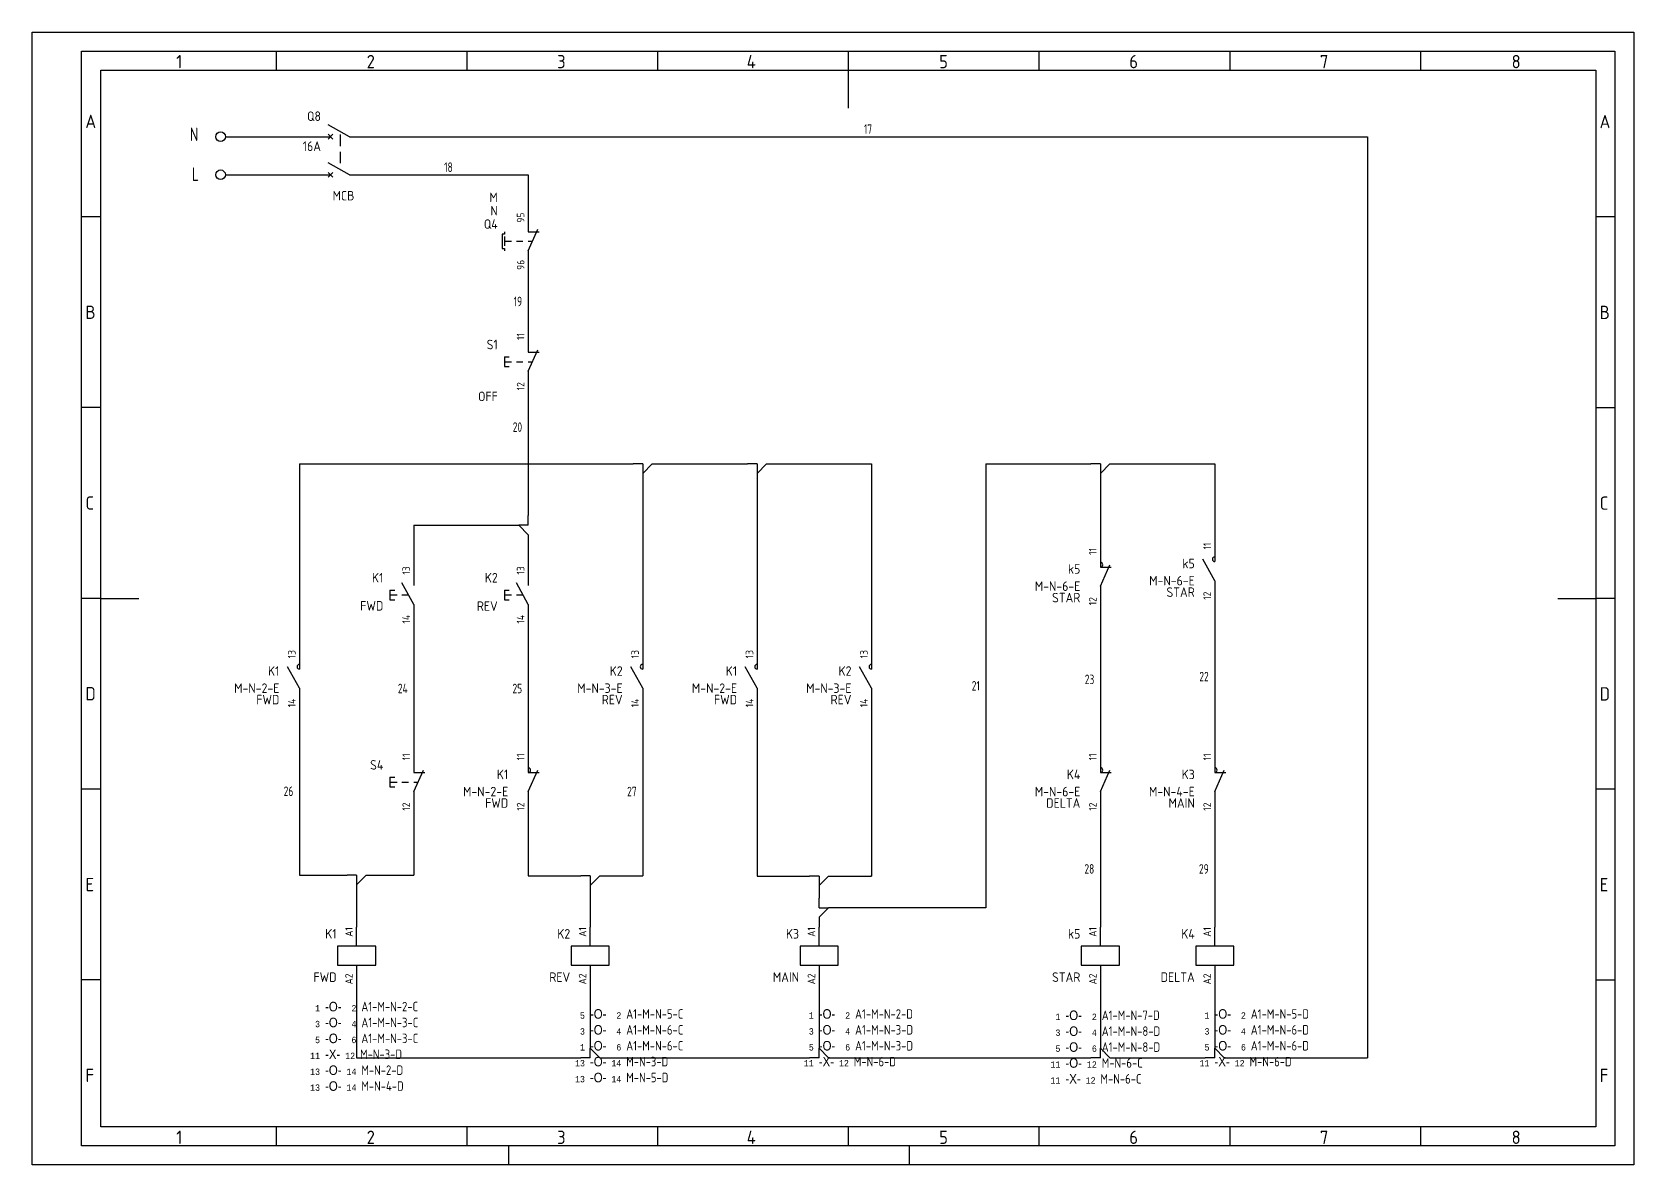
# Model space of a CAD drawing. Header units: millimetres. Extents: x 0 to 420, y 0 to 297.
import ezdxf
from ezdxf.enums import TextEntityAlignment as Align

# ---------------------------------------------------------------- set-up
doc = ezdxf.new("R2010")
doc.units = ezdxf.units.MM
doc.header["$LTSCALE"] = 6
doc.linetypes.add('DASHED', pattern=[0.75, 0.5, -0.25])
for name, color, linetype in [('035', 5, 'Continuous'), ('07', 7, 'Continuous'), ('DESC', 1, 'Continuous'), ('DESCCHILD', 20, 'Continuous'), ('LINK', 9, 'DASHED'), ('LOC', 8, 'Continuous'), ('MISC', 2, 'Continuous'), ('RED_2.5mm^2', 1, 'Continuous'), ('SYMS', 7, 'Continuous'), ('TAGS', 51, 'Continuous'), ('TERMS', 4, 'Continuous'), ('WIREFIXED', 130, 'Continuous'), ('XREF', 7, 'Continuous'), ('XREFCHILD', 134, 'Continuous')]:
    doc.layers.add(name, color=color, linetype=linetype)
doc.styles.add('ISO Proportional', font='isocp.shx')
doc.styles.add('WD_IEC', font='ISOCP2.shx', dxfattribs={"width": 0.9, "height": 4})

# ---------------------------------------------------------------- blocks, each defined once
blk = doc.blocks.new('IEC_border_a3')
at = {"layer": '035'}
for p, q in [((64, 292), (64, 287)), ((114, 292), (114, 287)), ((164, 292), (164, 287)), ((214, 292), (214, 287)), ((264, 292), (264, 287)), ((314, 292), (314, 287)), ((364, 292), (364, 287)), ((17.97, 248.58), (12.98, 248.58)), ((414.97, 248.54), (409.98, 248.54)), ((17.98, 198.54), (13, 198.54)), ((414.98, 198.5), (410, 198.5)), ((17.98, 148.54), (13, 148.54)), ((414.98, 148.5), (410, 148.5)), ((17.98, 98.54), (13, 98.54)), ((414.98, 98.5), (410, 98.5)), ((18, 48.5), (13.02, 48.5)), ((415, 48.46), (410.02, 48.46)), ((64, 10), (64, 5)), ((114, 10), (114, 5)), ((164, 10), (164, 5)), ((214, 10), (214, 5)), ((264, 10), (264, 5)), ((314, 10), (314, 5)), ((364, 10), (364, 5)), ((125, 0), (125, 5)), ((230, 5), (230, 0))]:
    blk.add_line(p, q, dxfattribs=at)
for points in [[(0, 297), (420, 297), (420, 0), (0, 0)], [(18, 287), (410, 287), (410, 10), (18, 10)]]:
    blk.add_lwpolyline(points, close=True, dxfattribs=at)
at = {"layer": '07'}
for p, q in [((214, 287), (214, 277)), ((18, 148.5), (28, 148.5)), ((400, 148.5), (410, 148.5))]:
    blk.add_line(p, q, dxfattribs=at)
blk.add_lwpolyline([(13, 292), (415, 292), (415, 5), (13, 5)], close=True, dxfattribs=at)
at = {"layer": '035', "style": 'ISO Proportional'}
for s, p in [('1', (37.81, 287.5)), ('2', (87.73, 287.5)), ('3', (137.68, 287.5)), ('4', (187.38, 287.5)), ('5', (237.84, 287.5)), ('6', (287.69, 287.5)), ('7', (337.67, 287.5)), ('8', (387.92, 287.5)), ('A', (13.98, 271.83)), ('A', (410.98, 271.79)), ('B', (14, 221.79)), ('B', (411, 221.75)), ('C', (14, 171.79)), ('C', (411, 171.75)), ('D', (14, 121.79)), ('D', (411, 121.75)), ('E', (14.02, 71.75)), ('E', (411.02, 71.72)), ('F', (14.02, 21.75)), ('F', (411.02, 21.72)), ('1', (37.81, 5.5)), ('2', (87.73, 5.5)), ('3', (137.68, 5.5)), ('4', (187.38, 5.5)), ('5', (237.84, 5.5)), ('6', (287.69, 5.5)), ('7', (337.67, 5.5)), ('8', (387.92, 5.5))]:
    blk.add_text(s, height=3.5, dxfattribs=at).set_placement(p)
blk = doc.blocks.new('HCB1')
for p, q in [((-7.5, 0), (-2.5, 0)), ((2.5, 0), (-3.12, 3.12)), ((-1.88, -0.62), (-3.12, 0.62)), ((-1.88, 0.62), (-3.12, -0.62)), ((2.5, 0), (7.5, 0))]:
    blk.add_line(p, q)
at = {"style": 'WD_IEC'}
for tag, p in [('INST', (-5, 11.12)), ('LOC', (-5, 7.62)), ('TAG1', (-5, 4.12)), ('DESC2', (-5, -14.75)), ('DESC1', (-5, -11.25)), ('DESC3', (-5, -18.25))]:
    blk.add_attdef(tag, text='', height=2.5, dxfattribs=at).set_placement(p, align=Align.RIGHT)
for tag, p, height, flags in [('MFG', (4.92, 12.12), 1.5, 9), ('CAT', (4.92, 9.62), 1.5, 9), ('X4TERM01', (-7.5, 0), 0.32, 1), ('TERM01', (-7.5, 1), 2, 8), ('X2LINK', (0, 2.46), 0.32, 1), ('X8LINK', (0, 0.55), 0.32, 1), ('X1TERM02', (7.5, 0), 0.32, 1), ('ASSYCODE', (12.25, -2.75), 1, 1), ('FAMILY', (12.25, -4.25), 1, 1), ('CATDESC', (12.25, -5.75), 1, 1), ('CONTACT', (12.5, -7.5), 1, 1), ('COMMON', (13.75, -8.75), 1, 1)]:
    blk.add_attdef(tag, p, '', height=height, dxfattribs=dict(at, flags=flags))
at = {"style": 'WD_IEC', "flags": 8}
blk.add_attdef('TERM02', text='', height=2, dxfattribs=at).set_placement((7.5, 1), align=Align.RIGHT)
at = {"lineweight": 15, "style": 'WD_IEC'}
for tag, p in [('RATING1', (-5, -3.75)), ('XREF', (-5, -7.5))]:
    blk.add_attdef(tag, text='', height=2.5, dxfattribs=at).set_placement(p, align=Align.RIGHT)
blk = doc.blocks.new('HCB2')
for p, q in [((-7.5, 0), (-2.5, 0)), ((2.5, 0), (-3.12, 3.12)), ((-1.88, -0.62), (-3.12, 0.62)), ((-1.88, 0.62), (-3.12, -0.62)), ((2.5, 0), (7.5, 0))]:
    blk.add_line(p, q)
at = {"style": 'WD_IEC'}
for tag, p in [('INST', (-5, 11.12)), ('LOC', (-5, 7.62)), ('TAG2', (-5, 4.12)), ('DESC1', (-5, -13.75)), ('DESC2', (-5, -17.25)), ('DESC3', (-5, -20.75))]:
    blk.add_attdef(tag, text='', height=2.5, dxfattribs=at).set_placement(p, align=Align.RIGHT)
for tag, p, height, flags in [('TERM01', (-8, 1), 2, 8), ('X4TERM01', (-7.5, 0), 0.32, 1), ('X2LINK', (0, 2.46), 0.32, 1), ('X8LINK', (0, 0.55), 0.32, 1), ('X1TERM02', (7.5, 0), 0.32, 1), ('FAMILY', (12.25, -4.25), 1, 1), ('CONTACT', (12.5, -7.5), 1, 1)]:
    blk.add_attdef(tag, p, '', height=height, dxfattribs=dict(at, flags=flags))
at = {"style": 'WD_IEC', "flags": 8}
blk.add_attdef('TERM02', text='', height=2, dxfattribs=at).set_placement((8, 1), align=Align.RIGHT)
at = {"lineweight": 15, "style": 'WD_IEC', "flags": 1}
blk.add_attdef('RATING1', text='', height=2.5, dxfattribs=at).set_placement((-5, -6.25), align=Align.RIGHT)
at = {"lineweight": 15, "style": 'WD_IEC'}
blk.add_attdef('XREF', text='', height=2.5, dxfattribs=at).set_placement((-5, -10), align=Align.RIGHT)
blk = doc.blocks.new('HT0_02')
blk.add_circle((0, 0), 1.25)
at = {"style": 'WD_IEC', "flags": 1}
for tag, p in [('X4TERM01', (-1.25, 0)), ('X2TERM01', (0, 1.25)), ('X1TERM01', (1.25, 0)), ('X8TERM01', (0, -1.25))]:
    blk.add_attdef(tag, p, '', height=0.32, dxfattribs=at)
blk = doc.blocks.new('VPB12RE')
for p, q in [((0, 7.5), (0, 2.5)), ((-6.25, 1.88), (-6.88, 1.88)), ((-6.88, 1.88), (-6.88, -1.88)), ((-6.25, 2.5), (-6.25, 1.88)), ((-6.25, 1.25), (-6.25, -1.25)), ((-6.25, 0), (-4.38, 0)), ((-3.12, 0), (-1.39, 0)), ((0, -2.5), (2.5, 3.12)), ((0, 2.5), (2.87, 2.5)), ((0, 0), (1.11, 0)), ((-6.88, -1.88), (-6.25, -1.88)), ((-6.25, -1.88), (-6.25, -2.5)), ((0, -2.5), (0, -7.5))]:
    blk.add_line(p, q)
at = {"style": 'WD_IEC'}
for tag, p in [('INST', (-8, 10.25)), ('LOC', (-8, 6.75)), ('TAG1', (-8, 3.25)), ('DESC1', (-8, -10.35)), ('DESC2', (-8, -13.85)), ('DESC3', (-8, -17.35))]:
    blk.add_attdef(tag, text='', height=2.5, dxfattribs=at).set_placement(p, align=Align.RIGHT)
blk.add_attdef('TERM01', text='', height=2, rotation=90, dxfattribs=at).set_placement((-1, 7.5), align=Align.RIGHT)
at = {"style": 'WD_IEC', "flags": 1}
for tag, p, height in [('X2TERM01', (0, 7.5), 0.32), ('CONTACT', (0.5, 4.5), 1), ('COMMON', (1.75, 3.25), 1), ('X1LINK', (1.5, 0), 0.32), ('ASSYCODE', (1, -4), 1), ('X8TERM02', (0, -7.5), 0.32), ('FAMILY', (1, -5.5), 1), ('CATDESC', (1, -7), 1)]:
    blk.add_attdef(tag, p, '', height=height, dxfattribs=at)
at = {"style": 'WD_IEC', "flags": 9}
for tag, p in [('MFG', (-8.5, -0.25)), ('CAT', (-8.5, -2.75))]:
    blk.add_attdef(tag, text='', height=1.5, dxfattribs=at).set_placement(p, align=Align.RIGHT)
at = {"style": 'WD_IEC'}
blk.add_attdef('TERM02', (-1, -7.5), '', height=2, rotation=90, dxfattribs=at)
at = {"lineweight": 15, "style": 'WD_IEC'}
blk.add_attdef('XREF', text='', height=2.5, dxfattribs=at).set_placement((-8, -6.35), align=Align.RIGHT)
blk = doc.blocks.new('VPB12')
for p, q in [((0, 7.5), (0, 2.5)), ((-6.25, 1.25), (-6.25, -1.25)), ((-6.25, 1.25), (-5, 1.25)), ((-6.25, 0), (-4.38, 0)), ((-3.12, 0), (-1.39, 0)), ((0, -2.5), (2.5, 3.12)), ((0, 2.5), (2.87, 2.5)), ((0, 0), (1.11, 0)), ((-6.25, -1.25), (-5, -1.25)), ((0, -2.5), (0, -7.5))]:
    blk.add_line(p, q)
at = {"style": 'WD_IEC'}
for tag, p in [('INST', (-8, 10.25)), ('LOC', (-8, 6.75)), ('TAG1', (-8, 3.25)), ('DESC1', (-8, -10.35)), ('DESC2', (-8, -13.85)), ('DESC3', (-8, -17.35))]:
    blk.add_attdef(tag, text='', height=2.5, dxfattribs=at).set_placement(p, align=Align.RIGHT)
blk.add_attdef('TERM01', text='', height=2, rotation=90, dxfattribs=at).set_placement((-1, 7.5), align=Align.RIGHT)
at = {"style": 'WD_IEC', "flags": 1}
for tag, p, height in [('X2TERM01', (0, 7.5), 0.32), ('CONTACT', (0.5, 4.5), 1), ('COMMON', (1.75, 3.25), 1), ('X1LINK', (1.5, 0), 0.32), ('ASSYCODE', (1, -4), 1), ('X8TERM02', (0, -7.5), 0.32), ('FAMILY', (1, -5.5), 1), ('CATDESC', (1, -7), 1)]:
    blk.add_attdef(tag, p, '', height=height, dxfattribs=at)
at = {"style": 'WD_IEC', "flags": 9}
for tag, p in [('MFG', (-8.5, -0.25)), ('CAT', (-8.5, -2.75))]:
    blk.add_attdef(tag, text='', height=1.5, dxfattribs=at).set_placement(p, align=Align.RIGHT)
at = {"style": 'WD_IEC'}
blk.add_attdef('TERM02', (-1, -7.5), '', height=2, rotation=90, dxfattribs=at)
at = {"lineweight": 15, "style": 'WD_IEC'}
blk.add_attdef('XREF', text='', height=2.5, dxfattribs=at).set_placement((-8, -6.35), align=Align.RIGHT)
blk = doc.blocks.new('HT0_184')
for p, q in [((0, 0), (-2.5, 0)), ((0, 0), (0, -2.5)), ((0, -2.5), (2.5, 0))]:
    blk.add_line(p, q)
at = {"style": 'WD_IEC', "flags": 1}
for tag, p in [('X4TERM01', (-2.5, 0)), ('X1TERM01', (2.5, 0)), ('X8TERM01', (0, -2.5)), ('WDWSEQ', (1.53, -1.26))]:
    blk.add_attdef(tag, p, '', height=0.4, dxfattribs=at)
blk = doc.blocks.new('HT0_842')
for p, q in [((0, 0), (-2.5, 0)), ((-2.5, 0), (0, -2.5)), ((0, 0), (0, 2.5))]:
    blk.add_line(p, q)
at = {"style": 'WD_IEC', "flags": 1}
for tag, p in [('WDWSEQ', (-3.63, 0.94)), ('X4TERM01', (-2.5, 0)), ('X2TERM01', (0, 2.5)), ('X8TERM01', (0, -2.5))]:
    blk.add_attdef(tag, p, '', height=0.4, dxfattribs=at)
blk = doc.blocks.new('VMS1')
for p, q in [((0, 2.5), (0, 7.5)), ((0, -2.5), (0, -7.5))]:
    blk.add_line(p, q)
blk.add_lwpolyline([(-5, 2.5), (-5, -2.5), (5, -2.5), (5, 2.5)], close=True)
at = {"style": 'WD_IEC'}
for tag, p in [('INST', (-5.25, 10.5)), ('LOC', (-5.25, 7.5)), ('TAG1', (-5.25, 4.5)), ('DESC2', (-5.25, -9.85)), ('DESC1', (-5.25, -6.85)), ('DESC3', (-5.25, -12.85))]:
    blk.add_attdef(tag, text='', height=2.5, dxfattribs=at).set_placement(p, align=Align.RIGHT)
blk.add_attdef('TERM01', text='', height=2, rotation=90, dxfattribs=at).set_placement((-1, 7.5), align=Align.RIGHT)
at = {"style": 'WD_IEC', "flags": 1}
for tag, p, height in [('X2TERM01', (0, 7.5), 0.32), ('X4LINK', (-5, 0), 0.32), ('X1LINK', (5, 0), 0.32), ('ASSYCODE', (1, -4), 1), ('X8TERM02', (0, -7.5), 0.32), ('FAMILY', (1, -5.5), 1), ('CATDESC', (1, -7), 1)]:
    blk.add_attdef(tag, p, '', height=height, dxfattribs=at)
at = {"style": 'WD_IEC', "flags": 9}
for tag, p in [('MFG', (-6, 1)), ('CAT', (-6, -1.5))]:
    blk.add_attdef(tag, text='', height=1.5, dxfattribs=at).set_placement(p, align=Align.RIGHT)
at = {"style": 'WD_IEC'}
blk.add_attdef('TERM02', (-1, -7.5), '', height=2, rotation=90, dxfattribs=at)
at = {"lineweight": 9, "style": 'WD_IEC'}
for tag, p in [('NO', (-5.5, -16.5)), ('NC', (-5.5, -19.5))]:
    blk.add_attdef(tag, text='', height=2.5, dxfattribs=at).set_placement(p, align=Align.TOP_RIGHT)
for tag, p in [('XREFNO', (-4, -16.5)), ('XREFNC', (-4, -19.5))]:
    blk.add_attdef(tag, text='', height=2.5, dxfattribs=at).set_placement(p, align=Align.TOP_LEFT)
blk = doc.blocks.new('HT0_812')
for p, q in [((0, 0), (0, 2.5)), ((0, 0), (2.5, 0)), ((2.5, 0), (0, -2.5))]:
    blk.add_line(p, q)
at = {"style": 'WD_IEC', "flags": 1}
for tag, p in [('X2TERM01', (0, 2.5)), ('WDWSEQ', (1.92, 1.22)), ('X1TERM01', (2.5, 0)), ('X8TERM01', (0, -2.5))]:
    blk.add_attdef(tag, p, '', height=0.4, dxfattribs=at)
blk = doc.blocks.new('HT0_124')
for p, q in [((0, 0), (-2.5, 0)), ((0, 0), (0, 2.5)), ((0, 2.5), (2.5, 0))]:
    blk.add_line(p, q)
at = {"style": 'WD_IEC', "flags": 1}
for tag, p in [('X4TERM01', (-2.5, 0)), ('X2TERM01', (0, 2.5)), ('WDWSEQ', (1.6, 1.48)), ('X1TERM01', (2.5, 0))]:
    blk.add_attdef(tag, p, '', height=0.4, dxfattribs=at)
blk = doc.blocks.new('VMS21P')
for p, q in [((0, 7.5), (0, 2.5)), ((0, -2.5), (-3.12, 3.12)), ((0, -2.5), (0, -7.5))]:
    blk.add_line(p, q)
blk.add_arc((0, 3.12), 0.625, 90, 270)
at = {"style": 'WD_IEC'}
for tag, p in [('INST', (-5.25, 6.75)), ('LOC', (-5.25, 3.75)), ('TAG2', (-5.25, 0.75)), ('XREF', (-5.25, -3.75)), ('DESC2', (-5.25, -9.75)), ('DESC1', (-5.25, -6.75)), ('DESC3', (-5.25, -12.75))]:
    blk.add_attdef(tag, text='', height=2.5, dxfattribs=at).set_placement(p, align=Align.RIGHT)
blk.add_attdef('TERM01', text='', height=2, rotation=90, dxfattribs=at).set_placement((-1, 7.5), align=Align.RIGHT)
at = {"style": 'WD_IEC', "flags": 1}
for tag, p, height in [('X2TERM01', (0, 7.5), 0.32), ('X4LINK', (-2.91, 0), 0.32), ('X1LINK', (-0.5, 0), 0.32), ('CONTACT', (4, -3.5), 1), ('FAMILY', (4, -5), 1), ('X8TERM02', (0, -7.5), 0.32)]:
    blk.add_attdef(tag, p, '', height=height, dxfattribs=at)
at = {"style": 'WD_IEC'}
blk.add_attdef('TERM02', (-1, -7.5), '', height=2, rotation=90, dxfattribs=at)
blk = doc.blocks.new('VPB11')
for p, q in [((0, 7.5), (0, 2.5)), ((-6.25, 1.25), (-6.25, -1.25)), ((-6.25, 1.25), (-5, 1.25)), ((-6.25, 0), (-4.375, 0)), ((0, -2.5), (-3.125, 3.125)), ((-3.125, 0), (-1.389, 0)), ((-6.25, -1.25), (-5, -1.25)), ((0, -2.5), (0, -7.5))]:
    blk.add_line(p, q)
at = {"style": 'WD_IEC'}
for tag, p in [('INST', (-8, 10.25)), ('LOC', (-8, 6.75)), ('TAG1', (-8, 3.25)), ('DESC1', (-8, -10.35)), ('DESC2', (-8, -13.85)), ('DESC3', (-8, -17.35))]:
    blk.add_attdef(tag, text='', height=2.5, dxfattribs=at).set_placement(p, align=Align.RIGHT)
blk.add_attdef('TERM01', text='', height=2, rotation=90, dxfattribs=at).set_placement((-1, 7.5), align=Align.RIGHT)
at = {"style": 'WD_IEC', "flags": 1}
for tag, p, height in [('X2TERM01', (0, 7.5), 0.32), ('CONTACT', (0.5, 4.5), 1), ('COMMON', (1.75, 3.25), 1), ('X1LINK', (0, 0), 0.32), ('ASSYCODE', (1, -4), 1), ('X8TERM02', (0, -7.5), 0.32), ('FAMILY', (1, -5.5), 1), ('CATDESC', (1, -7), 1)]:
    blk.add_attdef(tag, p, '', height=height, dxfattribs=at)
at = {"style": 'WD_IEC', "flags": 9}
for tag, p in [('MFG', (-8.5, -0.25)), ('CAT', (-8.5, -2.75))]:
    blk.add_attdef(tag, text='', height=1.5, dxfattribs=at).set_placement(p, align=Align.RIGHT)
at = {"style": 'WD_IEC'}
blk.add_attdef('TERM02', (-1, -7.5), '', height=2, rotation=90, dxfattribs=at)
at = {"lineweight": 15, "style": 'WD_IEC'}
blk.add_attdef('XREF', text='', height=2.5, dxfattribs=at).set_placement((-8, -6.35), align=Align.RIGHT)
blk = doc.blocks.new('VMS22P')
for p, q in [((0, 7.5), (0, 2.5)), ((0, -2.5), (2.5, 3.12)), ((0, 2.5), (2.87, 2.5)), ((0, -2.5), (0, -7.5))]:
    blk.add_line(p, q)
blk.add_arc((0, 3.12), 0.625, 270, 90)
at = {"style": 'WD_IEC'}
for tag, p in [('INST', (-5.25, 6.75)), ('LOC', (-5.25, 3.75)), ('TAG2', (-5.25, 0.75)), ('XREF', (-5.25, -3.75)), ('DESC2', (-5.25, -9.75)), ('DESC1', (-5.25, -6.75)), ('DESC3', (-5.25, -12.75))]:
    blk.add_attdef(tag, text='', height=2.5, dxfattribs=at).set_placement(p, align=Align.RIGHT)
blk.add_attdef('TERM01', text='', height=2, rotation=90, dxfattribs=at).set_placement((-1, 7.5), align=Align.RIGHT)
at = {"style": 'WD_IEC', "flags": 1}
for tag, p, height in [('X2TERM01', (0, 7.5), 0.32), ('X4LINK', (-0.44, 0), 0.32), ('X1LINK', (2.4, 0), 0.32), ('CONTACT', (4, -3.5), 1), ('FAMILY', (4, -5), 1), ('X8TERM02', (0, -7.5), 0.32)]:
    blk.add_attdef(tag, p, '', height=height, dxfattribs=at)
at = {"style": 'WD_IEC'}
blk.add_attdef('TERM02', (-1, -7.5), '', height=2, rotation=90, dxfattribs=at)
blk = doc.blocks.new('WD_WNH')
at = {"linetype": 'Continuous', "style": 'WD_IEC', "width": 0.8}
blk.add_attdef('WIRENO', text='', height=2.5, dxfattribs=at).set_placement((0, 0.75), align=Align.CENTER)
at = {"style": 'WD_IEC', "flags": 1}
for tag, p in [('W08USER', (0, 0.375)), ('W04USER', (0, 0.875)), ('W05USER', (0, 0.75)), ('W09USER', (0, 0.25)), ('W03USER', (0, 1)), ('W06USER', (0, 0.625)), ('W07USER', (0, 0.5)), ('W02USER', (0, 1.125)), ('W01USER', (0, 1.25)), ('W10USER', (0, 0.125))]:
    blk.add_attdef(tag, text='', height=0.08, dxfattribs=at).set_placement(p, align=Align.CENTER)
blk = doc.blocks.new('WD_WNV')
at = {"linetype": 'Continuous', "style": 'WD_IEC', "width": 0.8}
blk.add_attdef('WIRENO', text='', height=2.5, dxfattribs=at).set_placement((-1.6, 0), align=Align.MIDDLE_RIGHT)
at = {"style": 'WD_IEC', "flags": 1}
for tag, p in [('W08USER', (-1, 0.375)), ('W04USER', (-1, 0.875)), ('W05USER', (-1, 0.75)), ('W09USER', (-1, 0.25)), ('W03USER', (-1, 1)), ('W06USER', (-1, 0.625)), ('W07USER', (-1, 0.5)), ('W02USER', (-1, 1.125)), ('W01USER', (-1, 1.25)), ('W10USER', (-1, 0.125))]:
    blk.add_attdef(tag, text='', height=0.08, dxfattribs=at).set_placement(p, align=Align.CENTER)

msp = doc.modelspace()

# ---------------------------------------------------------------- linework, layer by layer
at = {"layer": 'LINK'}
msp.add_lwpolyline([(80.75, 270.12), (80.75, 262.03)], dxfattribs=at)
at = {"layer": 'RED_2.5mm^2'}
for p, q in [((50.69, 269.57), (73.25, 269.57)), ((88.25, 269.57), (350.11, 269.57)), ((350.11, 269.57), (350.11, 28.09)), ((50.69, 259.57), (73.25, 259.57)), ((88.25, 259.57), (130.1, 259.57)), ((130.1, 259.57), (130.1, 249.66)), ((130.1, 234.66), (130.1, 218.08)), ((130.1, 203.08), (130.1, 183.79)), ((70.1, 183.79), (157.6, 183.79)), ((70.1, 183.79), (70.1, 134.99)), ((130.1, 183.79), (130.1, 170.23)), ((160.1, 181.29), (160.1, 134.99)), ((162.6, 183.79), (187.6, 183.79)), ((190.1, 181.29), (190.1, 134.99)), ((192.6, 183.79), (220.1, 183.79)), ((220.1, 183.79), (220.1, 134.99)), ((250.1, 183.79), (277.6, 183.79)), ((250.1, 183.79), (250.1, 67.42)), ((280.1, 181.29), (280.1, 161.73)), ((282.6, 183.79), (310.1, 183.79)), ((310.1, 183.79), (310.1, 163.17)), ((100.1, 167.73), (100.1, 156.94)), ((100.1, 167.73), (127.6, 167.73)), ((130.1, 165.23), (130.1, 156.94)), ((310.1, 148.17), (310.1, 107.88)), ((280.1, 146.73), (280.1, 107.88)), ((100.1, 141.94), (100.1, 107.88)), ((130.1, 141.94), (130.1, 107.88)), ((70.1, 119.99), (70.1, 75.95)), ((160.1, 119.99), (160.1, 75.8)), ((190.1, 119.99), (190.1, 75.75)), ((220.1, 119.99), (220.1, 75.75)), ((100.1, 92.88), (100.1, 75.95)), ((130.1, 92.88), (130.1, 75.8)), ((280.1, 92.88), (280.1, 62.34)), ((310.1, 92.88), (310.1, 62.34)), ((70.1, 75.95), (82.6, 75.95)), ((87.6, 75.95), (100.1, 75.95)), ((130.1, 75.8), (143.85, 75.8)), ((148.85, 75.8), (160.1, 75.8)), ((160.05, 75.8), (160.05, 75.86)), ((190.1, 75.75), (203.85, 75.75)), ((208.85, 75.75), (220.1, 75.75)), ((220.09, 75.75), (220.09, 75.86)), ((85.1, 73.45), (85.1, 62.34)), ((146.35, 73.3), (146.35, 62.34)), ((206.35, 73.25), (206.35, 69.92)), ((250.1, 67.42), (208.85, 67.42)), ((206.35, 64.92), (206.35, 62.34)), ((85.1, 47.34), (85.1, 28.09)), ((146.35, 47.34), (146.35, 30.59)), ((206.35, 47.34), (206.35, 30.59)), ((280.1, 47.34), (280.1, 30.59)), ((310.1, 47.34), (310.1, 30.59)), ((85.1, 28.09), (143.85, 28.09)), ((148.85, 28.09), (203.85, 28.09)), ((208.85, 28.09), (277.6, 28.09)), ((282.6, 28.09), (307.6, 28.09)), ((312.6, 28.09), (350.11, 28.09))]:
    msp.add_line(p, q, dxfattribs=at)

# ---------------------------------------------------------------- block references
msp.add_blockref('IEC_border_a3', (0, 0))
for name, p in [('HT0_184', (160.1, 183.79)), ('HT0_184', (190.1, 183.79)), ('HT0_184', (280.1, 183.79)), ('HT0_842', (130.1, 167.73)), ('HT0_184', (85.1, 75.95)), ('HT0_184', (146.35, 75.8)), ('HT0_184', (206.35, 75.75)), ('HT0_812', (206.35, 67.42)), ('HT0_124', (146.35, 28.09)), ('HT0_124', (206.35, 28.09)), ('HT0_124', (280.1, 28.09)), ('HT0_124', (310.1, 28.09))]:
    msp.add_blockref(name, p, dxfattribs=at)
at = {"layer": 'SYMS'}
ref = msp.add_blockref('HCB1', (80.75, 269.57), dxfattribs=at)
ref.add_attrib('DESC1', 'MCB', dxfattribs={"layer": 'DESC', "height": 2.5, "style": 'WD_IEC'}).set_placement((84.52, 252.85), align=Align.RIGHT)
ref.add_attrib('RATING1', '16A', dxfattribs={"layer": 'MISC', "lineweight": 15, "height": 2.5, "style": 'WD_IEC'}).set_placement((75.75, 265.82), align=Align.RIGHT)
ref.add_attrib('TAG1', 'Q8', dxfattribs={"layer": 'TAGS', "height": 2.5, "style": 'WD_IEC'}).set_placement((75.75, 273.69), align=Align.RIGHT)
for name, p in [('HT0_02', (49.44, 269.57)), ('HT0_02', (49.44, 259.6)), ('HCB2', (80.75, 259.57))]:
    msp.add_blockref(name, p, dxfattribs=at)
ref = msp.add_blockref('VPB12RE', (130.1, 242.16), dxfattribs=at)
ref.add_attrib('TERM02', '96', (129.1, 234.66), dxfattribs={"layer": 'TERMS', "height": 2, "rotation": 90, "style": 'WD_IEC'})
ref.add_attrib('TERM01', '95', dxfattribs={"layer": 'TERMS', "height": 2, "rotation": 90, "style": 'WD_IEC'}).set_placement((129.1, 249.66), align=Align.RIGHT)
ref.add_attrib('LOC', 'N', dxfattribs={"layer": 'LOC', "height": 2.5, "style": 'WD_IEC'}).set_placement((122.1, 248.91), align=Align.RIGHT)
ref.add_attrib('INST', 'M', dxfattribs={"layer": 'LOC', "height": 2.5, "style": 'WD_IEC'}).set_placement((122.1, 252.41), align=Align.RIGHT)
ref.add_attrib('TAG1', 'Q4', dxfattribs={"layer": 'TAGS', "height": 2.5, "style": 'WD_IEC'}).set_placement((122.1, 245.41), align=Align.RIGHT)
ref = msp.add_blockref('VPB12', (130.1, 210.58), dxfattribs=at)
ref.add_attrib('TERM02', '12', (129.1, 203.08), dxfattribs={"layer": 'TERMS', "height": 2, "rotation": 90, "style": 'WD_IEC'})
ref.add_attrib('TERM01', '11', dxfattribs={"layer": 'TERMS', "height": 2, "rotation": 90, "style": 'WD_IEC'}).set_placement((129.1, 218.08), align=Align.RIGHT)
ref.add_attrib('DESC1', 'OFF', dxfattribs={"layer": 'DESC', "height": 2.5, "style": 'WD_IEC'}).set_placement((122.1, 200.23), align=Align.RIGHT)
ref.add_attrib('TAG1', 'S1', dxfattribs={"layer": 'TAGS', "height": 2.5, "style": 'WD_IEC'}).set_placement((122.1, 213.83), align=Align.RIGHT)
ref = msp.add_blockref('VMS22P', (280.1, 154.23), dxfattribs=at)
ref.add_attrib('TERM02', '12', (279.1, 146.73), dxfattribs={"layer": 'TERMS', "height": 2, "rotation": 90, "style": 'WD_IEC'})
ref.add_attrib('TERM01', '11', dxfattribs={"layer": 'TERMS', "height": 2, "rotation": 90, "style": 'WD_IEC'}).set_placement((279.1, 161.73), align=Align.RIGHT)
ref.add_attrib('XREF', 'M-N-6-E', dxfattribs={"layer": 'XREFCHILD', "height": 2.5, "style": 'WD_IEC'}).set_placement((274.85, 150.48), align=Align.RIGHT)
ref.add_attrib('DESC1', 'STAR', dxfattribs={"layer": 'DESCCHILD', "height": 2.5, "style": 'WD_IEC'}).set_placement((274.85, 147.48), align=Align.RIGHT)
ref.add_attrib('TAG2', 'k5', dxfattribs={"layer": 'TAGS', "height": 2.5, "style": 'WD_IEC'}).set_placement((274.85, 154.98), align=Align.RIGHT)
ref = msp.add_blockref('VMS21P', (310.1, 155.67), dxfattribs=at)
ref.add_attrib('TERM02', '12', (309.1, 148.17), dxfattribs={"layer": 'TERMS', "height": 2, "rotation": 90, "style": 'WD_IEC'})
ref.add_attrib('TERM01', '11', dxfattribs={"layer": 'TERMS', "height": 2, "rotation": 90, "style": 'WD_IEC'}).set_placement((309.1, 163.17), align=Align.RIGHT)
ref.add_attrib('XREF', 'M-N-6-E', dxfattribs={"layer": 'XREFCHILD', "height": 2.5, "style": 'WD_IEC'}).set_placement((304.85, 151.92), align=Align.RIGHT)
ref.add_attrib('DESC1', 'STAR', dxfattribs={"layer": 'DESCCHILD', "height": 2.5, "style": 'WD_IEC'}).set_placement((304.85, 148.92), align=Align.RIGHT)
ref.add_attrib('TAG2', 'k5', dxfattribs={"layer": 'TAGS', "height": 2.5, "style": 'WD_IEC'}).set_placement((304.85, 156.42), align=Align.RIGHT)
ref = msp.add_blockref('VPB11', (100.1, 149.44), dxfattribs=at)
ref.add_attrib('TERM02', '14', (99.1, 141.94), dxfattribs={"layer": 'TERMS', "height": 2, "rotation": 90, "style": 'WD_IEC'})
ref.add_attrib('TERM01', '13', dxfattribs={"layer": 'TERMS', "height": 2, "rotation": 90, "style": 'WD_IEC'}).set_placement((99.1, 156.94), align=Align.RIGHT)
ref.add_attrib('DESC1', 'FWD', dxfattribs={"layer": 'DESC', "height": 2.5, "style": 'WD_IEC'}).set_placement((92.1, 145.33), align=Align.RIGHT)
ref.add_attrib('TAG1', 'K1', dxfattribs={"layer": 'TAGS', "height": 2.5, "style": 'WD_IEC'}).set_placement((92.1, 152.69), align=Align.RIGHT)
ref = msp.add_blockref('VPB11', (130.1, 149.44), dxfattribs=at)
ref.add_attrib('TERM02', '14', (129.1, 141.94), dxfattribs={"layer": 'TERMS', "height": 2, "rotation": 90, "style": 'WD_IEC'})
ref.add_attrib('TERM01', '13', dxfattribs={"layer": 'TERMS', "height": 2, "rotation": 90, "style": 'WD_IEC'}).set_placement((129.1, 156.94), align=Align.RIGHT)
ref.add_attrib('DESC1', 'REV', dxfattribs={"layer": 'DESC', "height": 2.5, "style": 'WD_IEC'}).set_placement((122.1, 145.26), align=Align.RIGHT)
ref.add_attrib('TAG1', 'K2', dxfattribs={"layer": 'TAGS', "height": 2.5, "style": 'WD_IEC'}).set_placement((122.1, 152.69), align=Align.RIGHT)
ref = msp.add_blockref('VMS21P', (70.1, 127.49), dxfattribs=at)
ref.add_attrib('TERM02', '14', (69.1, 119.99), dxfattribs={"layer": 'TERMS', "height": 2, "rotation": 90, "style": 'WD_IEC'})
ref.add_attrib('TERM01', '13', dxfattribs={"layer": 'TERMS', "height": 2, "rotation": 90, "style": 'WD_IEC'}).set_placement((69.1, 134.99), align=Align.RIGHT)
ref.add_attrib('XREF', 'M-N-2-E', dxfattribs={"layer": 'XREFCHILD', "height": 2.5, "style": 'WD_IEC'}).set_placement((64.85, 123.74), align=Align.RIGHT)
ref.add_attrib('DESC1', 'FWD', dxfattribs={"layer": 'DESCCHILD', "height": 2.5, "style": 'WD_IEC'}).set_placement((64.85, 120.74), align=Align.RIGHT)
ref.add_attrib('TAG2', 'K1', dxfattribs={"layer": 'TAGS', "height": 2.5, "style": 'WD_IEC'}).set_placement((64.85, 128.24), align=Align.RIGHT)
ref = msp.add_blockref('VMS21P', (160.1, 127.49), dxfattribs=at)
ref.add_attrib('TERM02', '14', (159.1, 119.99), dxfattribs={"layer": 'TERMS', "height": 2, "rotation": 90, "style": 'WD_IEC'})
ref.add_attrib('TERM01', '13', dxfattribs={"layer": 'TERMS', "height": 2, "rotation": 90, "style": 'WD_IEC'}).set_placement((159.1, 134.99), align=Align.RIGHT)
ref.add_attrib('XREF', 'M-N-3-E', dxfattribs={"layer": 'XREFCHILD', "height": 2.5, "style": 'WD_IEC'}).set_placement((154.85, 123.74), align=Align.RIGHT)
ref.add_attrib('DESC1', 'REV', dxfattribs={"layer": 'DESCCHILD', "height": 2.5, "style": 'WD_IEC'}).set_placement((154.85, 120.74), align=Align.RIGHT)
ref.add_attrib('TAG2', 'K2', dxfattribs={"layer": 'TAGS', "height": 2.5, "style": 'WD_IEC'}).set_placement((154.85, 128.24), align=Align.RIGHT)
ref = msp.add_blockref('VMS21P', (190.1, 127.49), dxfattribs=at)
ref.add_attrib('TERM02', '14', (189.1, 119.99), dxfattribs={"layer": 'TERMS', "height": 2, "rotation": 90, "style": 'WD_IEC'})
ref.add_attrib('TERM01', '13', dxfattribs={"layer": 'TERMS', "height": 2, "rotation": 90, "style": 'WD_IEC'}).set_placement((189.1, 134.99), align=Align.RIGHT)
ref.add_attrib('XREF', 'M-N-2-E', dxfattribs={"layer": 'XREFCHILD', "height": 2.5, "style": 'WD_IEC'}).set_placement((184.85, 123.74), align=Align.RIGHT)
ref.add_attrib('DESC1', 'FWD', dxfattribs={"layer": 'DESCCHILD', "height": 2.5, "style": 'WD_IEC'}).set_placement((184.85, 120.74), align=Align.RIGHT)
ref.add_attrib('TAG2', 'K1', dxfattribs={"layer": 'TAGS', "height": 2.5, "style": 'WD_IEC'}).set_placement((184.85, 128.24), align=Align.RIGHT)
ref = msp.add_blockref('VMS21P', (220.1, 127.49), dxfattribs=at)
ref.add_attrib('TERM02', '14', (219.1, 119.99), dxfattribs={"layer": 'TERMS', "height": 2, "rotation": 90, "style": 'WD_IEC'})
ref.add_attrib('TERM01', '13', dxfattribs={"layer": 'TERMS', "height": 2, "rotation": 90, "style": 'WD_IEC'}).set_placement((219.1, 134.99), align=Align.RIGHT)
ref.add_attrib('XREF', 'M-N-3-E', dxfattribs={"layer": 'XREFCHILD', "height": 2.5, "style": 'WD_IEC'}).set_placement((214.85, 123.74), align=Align.RIGHT)
ref.add_attrib('DESC1', 'REV', dxfattribs={"layer": 'DESCCHILD', "height": 2.5, "style": 'WD_IEC'}).set_placement((214.85, 120.74), align=Align.RIGHT)
ref.add_attrib('TAG2', 'K2', dxfattribs={"layer": 'TAGS', "height": 2.5, "style": 'WD_IEC'}).set_placement((214.85, 128.24), align=Align.RIGHT)
ref = msp.add_blockref('VPB12', (100.1, 100.38), dxfattribs=at)
ref.add_attrib('TERM02', '12', (99.1, 92.88), dxfattribs={"layer": 'TERMS', "height": 2, "rotation": 90, "style": 'WD_IEC'})
ref.add_attrib('TERM01', '11', dxfattribs={"layer": 'TERMS', "height": 2, "rotation": 90, "style": 'WD_IEC'}).set_placement((99.1, 107.88), align=Align.RIGHT)
ref.add_attrib('TAG1', 'S4', dxfattribs={"layer": 'TAGS', "height": 2.5, "style": 'WD_IEC'}).set_placement((92.1, 103.63), align=Align.RIGHT)
ref = msp.add_blockref('VMS22P', (130.1, 100.38), dxfattribs=at)
ref.add_attrib('TERM02', '12', (129.1, 92.88), dxfattribs={"layer": 'TERMS', "height": 2, "rotation": 90, "style": 'WD_IEC'})
ref.add_attrib('TERM01', '11', dxfattribs={"layer": 'TERMS', "height": 2, "rotation": 90, "style": 'WD_IEC'}).set_placement((129.1, 107.88), align=Align.RIGHT)
ref.add_attrib('XREF', 'M-N-2-E', dxfattribs={"layer": 'XREFCHILD', "height": 2.5, "style": 'WD_IEC'}).set_placement((124.85, 96.63), align=Align.RIGHT)
ref.add_attrib('DESC1', 'FWD', dxfattribs={"layer": 'DESCCHILD', "height": 2.5, "style": 'WD_IEC'}).set_placement((124.85, 93.63), align=Align.RIGHT)
ref.add_attrib('TAG2', 'K1', dxfattribs={"layer": 'TAGS', "height": 2.5, "style": 'WD_IEC'}).set_placement((124.85, 101.13), align=Align.RIGHT)
ref = msp.add_blockref('VMS22P', (280.1, 100.38), dxfattribs=at)
ref.add_attrib('TERM02', '12', (279.1, 92.88), dxfattribs={"layer": 'TERMS', "height": 2, "rotation": 90, "style": 'WD_IEC'})
ref.add_attrib('TERM01', '11', dxfattribs={"layer": 'TERMS', "height": 2, "rotation": 90, "style": 'WD_IEC'}).set_placement((279.1, 107.88), align=Align.RIGHT)
ref.add_attrib('XREF', 'M-N-6-E', dxfattribs={"layer": 'XREFCHILD', "height": 2.5, "style": 'WD_IEC'}).set_placement((274.85, 96.63), align=Align.RIGHT)
ref.add_attrib('DESC1', 'DELTA', dxfattribs={"layer": 'DESCCHILD', "height": 2.5, "style": 'WD_IEC'}).set_placement((274.85, 93.63), align=Align.RIGHT)
ref.add_attrib('TAG2', 'K4', dxfattribs={"layer": 'TAGS', "height": 2.5, "style": 'WD_IEC'}).set_placement((274.85, 101.13), align=Align.RIGHT)
ref = msp.add_blockref('VMS22P', (310.1, 100.38), dxfattribs=at)
ref.add_attrib('TERM02', '12', (309.1, 92.88), dxfattribs={"layer": 'TERMS', "height": 2, "rotation": 90, "style": 'WD_IEC'})
ref.add_attrib('TERM01', '11', dxfattribs={"layer": 'TERMS', "height": 2, "rotation": 90, "style": 'WD_IEC'}).set_placement((309.1, 107.88), align=Align.RIGHT)
ref.add_attrib('XREF', 'M-N-4-E', dxfattribs={"layer": 'XREFCHILD', "height": 2.5, "style": 'WD_IEC'}).set_placement((304.85, 96.63), align=Align.RIGHT)
ref.add_attrib('DESC1', 'MAIN', dxfattribs={"layer": 'DESCCHILD', "height": 2.5, "style": 'WD_IEC'}).set_placement((304.85, 93.63), align=Align.RIGHT)
ref.add_attrib('TAG2', 'K3', dxfattribs={"layer": 'TAGS', "height": 2.5, "style": 'WD_IEC'}).set_placement((304.85, 101.13), align=Align.RIGHT)
ref = msp.add_blockref('VMS1', (85.1, 54.84), dxfattribs=at)
ref.add_attrib('TERM02', 'A2', (84.1, 47.34), dxfattribs={"layer": 'TERMS', "height": 2, "rotation": 90, "style": 'WD_IEC'})
ref.add_attrib('TERM01', 'A1', dxfattribs={"layer": 'TERMS', "height": 2, "rotation": 90, "style": 'WD_IEC'}).set_placement((84.1, 62.34), align=Align.RIGHT)
ref.add_attrib('DESC1', 'FWD', dxfattribs={"layer": 'DESC', "height": 2.5, "style": 'WD_IEC'}).set_placement((79.85, 47.99), align=Align.RIGHT)
ref.add_attrib('TAG1', 'K1', dxfattribs={"layer": 'TAGS', "height": 2.5, "style": 'WD_IEC'}).set_placement((79.85, 59.34), align=Align.RIGHT)
ref = msp.add_blockref('VMS1', (146.35, 54.84), dxfattribs=at)
ref.add_attrib('TERM02', 'A2', (145.35, 47.34), dxfattribs={"layer": 'TERMS', "height": 2, "rotation": 90, "style": 'WD_IEC'})
ref.add_attrib('TERM01', 'A1', dxfattribs={"layer": 'TERMS', "height": 2, "rotation": 90, "style": 'WD_IEC'}).set_placement((145.35, 62.34), align=Align.RIGHT)
ref.add_attrib('DESC1', 'REV', dxfattribs={"layer": 'DESC', "height": 2.5, "style": 'WD_IEC'}).set_placement((141.1, 47.99), align=Align.RIGHT)
ref.add_attrib('TAG1', 'K2', dxfattribs={"layer": 'TAGS', "height": 2.5, "style": 'WD_IEC'}).set_placement((141.1, 59.34), align=Align.RIGHT)
ref = msp.add_blockref('VMS1', (206.35, 54.84), dxfattribs=at)
ref.add_attrib('TERM02', 'A2', (205.35, 47.34), dxfattribs={"layer": 'TERMS', "height": 2, "rotation": 90, "style": 'WD_IEC'})
ref.add_attrib('TERM01', 'A1', dxfattribs={"layer": 'TERMS', "height": 2, "rotation": 90, "style": 'WD_IEC'}).set_placement((205.35, 62.34), align=Align.RIGHT)
ref.add_attrib('DESC1', 'MAIN', dxfattribs={"layer": 'DESC', "height": 2.5, "style": 'WD_IEC'}).set_placement((201.1, 47.99), align=Align.RIGHT)
ref.add_attrib('TAG1', 'K3', dxfattribs={"layer": 'TAGS', "height": 2.5, "style": 'WD_IEC'}).set_placement((201.1, 59.34), align=Align.RIGHT)
ref = msp.add_blockref('VMS1', (280.1, 54.84), dxfattribs=at)
ref.add_attrib('TERM02', 'A2', (279.1, 47.34), dxfattribs={"layer": 'TERMS', "height": 2, "rotation": 90, "style": 'WD_IEC'})
ref.add_attrib('TERM01', 'A1', dxfattribs={"layer": 'TERMS', "height": 2, "rotation": 90, "style": 'WD_IEC'}).set_placement((279.1, 62.34), align=Align.RIGHT)
ref.add_attrib('DESC1', 'STAR', dxfattribs={"layer": 'DESC', "height": 2.5, "style": 'WD_IEC'}).set_placement((274.85, 47.99), align=Align.RIGHT)
ref.add_attrib('TAG1', 'k5', dxfattribs={"layer": 'TAGS', "height": 2.5, "style": 'WD_IEC'}).set_placement((274.85, 59.34), align=Align.RIGHT)
ref = msp.add_blockref('VMS1', (310.1, 54.84), dxfattribs=at)
ref.add_attrib('TERM02', 'A2', (309.1, 47.34), dxfattribs={"layer": 'TERMS', "height": 2, "rotation": 90, "style": 'WD_IEC'})
ref.add_attrib('TERM01', 'A1', dxfattribs={"layer": 'TERMS', "height": 2, "rotation": 90, "style": 'WD_IEC'}).set_placement((309.1, 62.34), align=Align.RIGHT)
ref.add_attrib('DESC1', 'DELTA', dxfattribs={"layer": 'DESC', "height": 2.5, "style": 'WD_IEC'}).set_placement((304.85, 47.99), align=Align.RIGHT)
ref.add_attrib('TAG1', 'K4', dxfattribs={"layer": 'TAGS', "height": 2.5, "style": 'WD_IEC'}).set_placement((304.85, 59.34), align=Align.RIGHT)
at = {"layer": 'WIREFIXED'}
ref = msp.add_blockref('WD_WNH', (42.48, 267.37), dxfattribs=dict(at, xscale=1.411134604468027, yscale=1.411134604468027, zscale=1.411134604468027))
ref.add_attrib('WIRENOF', 'N', dxfattribs={"linetype": 'Continuous', "height": 3.53, "style": 'WD_IEC', "width": 0.8}).set_placement((42.48, 268.43), align=Align.CENTER)
ref = msp.add_blockref('WD_WNH', (219.18, 269.57), dxfattribs=at)
ref.add_attrib('WIRENOF', '17', dxfattribs={"linetype": 'Continuous', "height": 2.5, "style": 'WD_IEC', "width": 0.8}).set_placement((219.18, 270.32), align=Align.CENTER)
ref = msp.add_blockref('WD_WNH', (42.84, 256.93), dxfattribs=dict(at, xscale=1.411134604468027, yscale=1.411134604468027, zscale=1.411134604468027))
ref.add_attrib('WIRENOF', 'L', dxfattribs={"linetype": 'Continuous', "height": 3.53, "style": 'WD_IEC', "width": 0.8}).set_placement((42.84, 257.98), align=Align.CENTER)
ref = msp.add_blockref('WD_WNH', (109.17, 259.57), dxfattribs=at)
ref.add_attrib('WIRENOF', '18', dxfattribs={"linetype": 'Continuous', "height": 2.5, "style": 'WD_IEC', "width": 0.8}).set_placement((109.17, 260.32), align=Align.CENTER)
ref = msp.add_blockref('WD_WNV', (130.1, 226.37), dxfattribs=at)
ref.add_attrib('WIRENOF', '19', dxfattribs={"linetype": 'Continuous', "height": 2.5, "style": 'WD_IEC', "width": 0.8}).set_placement((128.5, 226.37), align=Align.MIDDLE_RIGHT)
ref = msp.add_blockref('WD_WNV', (130.1, 193.44), dxfattribs=at)
ref.add_attrib('WIRENOF', '20', dxfattribs={"linetype": 'Continuous', "height": 2.5, "style": 'WD_IEC', "width": 0.8}).set_placement((128.5, 193.44), align=Align.MIDDLE_RIGHT)
ref = msp.add_blockref('WD_WNV', (100.1, 124.91), dxfattribs=at)
ref.add_attrib('WIRENOF', '24', dxfattribs={"linetype": 'Continuous', "height": 2.5, "style": 'WD_IEC', "width": 0.8}).set_placement((98.5, 124.91), align=Align.MIDDLE_RIGHT)
ref = msp.add_blockref('WD_WNV', (130.1, 124.91), dxfattribs=at)
ref.add_attrib('WIRENOF', '25', dxfattribs={"linetype": 'Continuous', "height": 2.5, "style": 'WD_IEC', "width": 0.8}).set_placement((128.5, 124.91), align=Align.MIDDLE_RIGHT)
ref = msp.add_blockref('WD_WNV', (250.1, 125.61), dxfattribs=at)
ref.add_attrib('WIRENOF', '21', dxfattribs={"linetype": 'Continuous', "height": 2.5, "style": 'WD_IEC', "width": 0.8}).set_placement((248.5, 125.61), align=Align.MIDDLE_RIGHT)
ref = msp.add_blockref('WD_WNV', (280.1, 127.3), dxfattribs=at)
ref.add_attrib('WIRENOF', '23', dxfattribs={"linetype": 'Continuous', "height": 2.5, "style": 'WD_IEC', "width": 0.8}).set_placement((278.5, 127.3), align=Align.MIDDLE_RIGHT)
ref = msp.add_blockref('WD_WNV', (310.1, 128.03), dxfattribs=at)
ref.add_attrib('WIRENOF', '22', dxfattribs={"linetype": 'Continuous', "height": 2.5, "style": 'WD_IEC', "width": 0.8}).set_placement((308.5, 128.03), align=Align.MIDDLE_RIGHT)
ref = msp.add_blockref('WD_WNV', (70.1, 97.97), dxfattribs=at)
ref.add_attrib('WIRENOF', '26', dxfattribs={"linetype": 'Continuous', "height": 2.5, "style": 'WD_IEC', "width": 0.8}).set_placement((68.5, 97.97), align=Align.MIDDLE_RIGHT)
ref = msp.add_blockref('WD_WNV', (160.1, 97.89), dxfattribs=at)
ref.add_attrib('WIRENOF', '27', dxfattribs={"linetype": 'Continuous', "height": 2.5, "style": 'WD_IEC', "width": 0.8}).set_placement((158.5, 97.89), align=Align.MIDDLE_RIGHT)
ref = msp.add_blockref('WD_WNV', (280.1, 77.61), dxfattribs=at)
ref.add_attrib('WIRENOF', '28', dxfattribs={"linetype": 'Continuous', "height": 2.5, "style": 'WD_IEC', "width": 0.8}).set_placement((278.5, 77.61), align=Align.MIDDLE_RIGHT)
ref = msp.add_blockref('WD_WNV', (310.1, 77.61), dxfattribs=at)
ref.add_attrib('WIRENOF', '29', dxfattribs={"linetype": 'Continuous', "height": 2.5, "style": 'WD_IEC', "width": 0.8}).set_placement((308.5, 77.61), align=Align.MIDDLE_RIGHT)

# ---------------------------------------------------------------- texts
at = {"layer": 'XREF', "char_height": 2.5, "attachment_point": 1, "style": 'WD_IEC'}
for s, insert in [('{\\Fmonotxt.shx|c0;\\H0.67x; 1 }{\\Facaderef.shx|c0;-O-} {\\Fmonotxt.shx|c0;\\H0.67x; 2} A1-M-N-2-C\\P{\\Fmonotxt.shx|c0;\\H0.67x; 3 }{\\Facaderef.shx|c0;-O-} {\\Fmonotxt.shx|c0;\\H0.67x; 4} A1-M-N-3-C\\P{\\Fmonotxt.shx|c0;\\H0.67x; 5 }{\\Facaderef.shx|c0;-O-} {\\Fmonotxt.shx|c0;\\H0.67x; 6} A1-M-N-3-C\\P{\\Fmonotxt.shx|c0;\\H0.67x;11 }{\\Facaderef.shx|c0;-X-} {\\Fmonotxt.shx|c0;\\H0.67x;12} M-N-3-D\\P{\\Fmonotxt.shx|c0;\\H0.67x;13 }{\\Facaderef.shx|c0;-O-} {\\Fmonotxt.shx|c0;\\H0.67x;14} M-N-2-D\\P{\\Fmonotxt.shx|c0;\\H0.67x;13 }{\\Facaderef.shx|c0;-O-} {\\Fmonotxt.shx|c0;\\H0.67x;14} M-N-4-D', (72.9, 42.77)), ('{\\Fmonotxt.shx|c0;\\H0.67x; 5 }{\\Facaderef.shx|c0;-O-} {\\Fmonotxt.shx|c0;\\H0.67x; 2} A1-M-N-5-C\\P{\\Fmonotxt.shx|c0;\\H0.67x; 3 }{\\Facaderef.shx|c0;-O-} {\\Fmonotxt.shx|c0;\\H0.67x; 4} A1-M-N-6-C\\P{\\Fmonotxt.shx|c0;\\H0.67x; 1 }{\\Facaderef.shx|c0;-O-} {\\Fmonotxt.shx|c0;\\H0.67x; 6} A1-M-N-6-C\\P{\\Fmonotxt.shx|c0;\\H0.67x;13 }{\\Facaderef.shx|c0;-O-} {\\Fmonotxt.shx|c0;\\H0.67x;14} M-N-3-D\\P{\\Fmonotxt.shx|c0;\\H0.67x;13 }{\\Facaderef.shx|c0;-O-} {\\Fmonotxt.shx|c0;\\H0.67x;14} M-N-5-D', (142.35, 40.84)), ('{\\Fmonotxt.shx|c0;\\H0.67x; 1 }{\\Facaderef.shx|c0;-O-} {\\Fmonotxt.shx|c0;\\H0.67x; 2} A1-M-N-2-D\\P{\\Fmonotxt.shx|c0;\\H0.67x; 3 }{\\Facaderef.shx|c0;-O-} {\\Fmonotxt.shx|c0;\\H0.67x; 4} A1-M-N-3-D\\P{\\Fmonotxt.shx|c0;\\H0.67x; 5 }{\\Facaderef.shx|c0;-O-} {\\Fmonotxt.shx|c0;\\H0.67x; 6} A1-M-N-3-D\\P{\\Fmonotxt.shx|c0;\\H0.67x;11 }{\\Facaderef.shx|c0;-X-} {\\Fmonotxt.shx|c0;\\H0.67x;12} M-N-6-D', (202.35, 40.84)), ('{\\Fmonotxt.shx|c0;\\H0.67x; 1 }{\\Facaderef.shx|c0;-O-} {\\Fmonotxt.shx|c0;\\H0.67x; 2} A1-M-N-7-D\\P{\\Fmonotxt.shx|c0;\\H0.67x; 3 }{\\Facaderef.shx|c0;-O-} {\\Fmonotxt.shx|c0;\\H0.67x; 4} A1-M-N-8-D\\P{\\Fmonotxt.shx|c0;\\H0.67x; 5 }{\\Facaderef.shx|c0;-O-} {\\Fmonotxt.shx|c0;\\H0.67x; 6} A1-M-N-8-D\\P{\\Fmonotxt.shx|c0;\\H0.67x;11 }{\\Facaderef.shx|c0;-O-} {\\Fmonotxt.shx|c0;\\H0.67x;12} M-N-6-C\\P{\\Fmonotxt.shx|c0;\\H0.67x;11 }{\\Facaderef.shx|c0;-X-} {\\Fmonotxt.shx|c0;\\H0.67x;12} M-N-6-C', (267.02, 40.49)), ('{\\Fmonotxt.shx|c0;\\H0.67x; 1 }{\\Facaderef.shx|c0;-O-} {\\Fmonotxt.shx|c0;\\H0.67x; 2} A1-M-N-5-D\\P{\\Fmonotxt.shx|c0;\\H0.67x; 3 }{\\Facaderef.shx|c0;-O-} {\\Fmonotxt.shx|c0;\\H0.67x; 4} A1-M-N-6-D\\P{\\Fmonotxt.shx|c0;\\H0.67x; 5 }{\\Facaderef.shx|c0;-O-} {\\Fmonotxt.shx|c0;\\H0.67x; 6} A1-M-N-6-D\\P{\\Fmonotxt.shx|c0;\\H0.67x;11 }{\\Facaderef.shx|c0;-X-} {\\Fmonotxt.shx|c0;\\H0.67x;12} M-N-6-D', (306.1, 40.84))]:
    msp.add_mtext(s, dxfattribs=dict(at, insert=insert))

doc.saveas('drawing.dxf')
